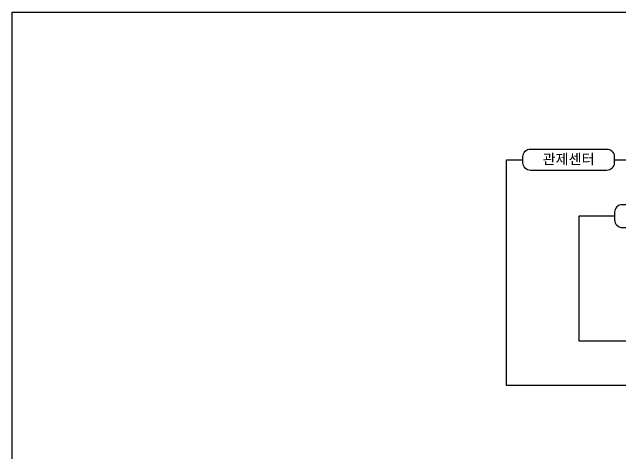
# Model space of a CAD drawing. Header units: millimetres. Extents: x 0 to 841, y 0 to 594.
# Drawn here: x 0 to 293.2, y 381.4 to 594 of the extents above; entities that cross this region are included whole.
import ezdxf

# ---------------------------------------------------------------- set-up
doc = ezdxf.new("R2010")
doc.units = ezdxf.units.MM
doc.header["$LTSCALE"] = 10
for name, color, linetype in [('LINE03', 3, 'Continuous'), ('TEXT02', 6, 'Continuous'), ('TITBOX', 7, 'Continuous')]:
    doc.layers.add(name, color=color, linetype=linetype)
doc.styles.get("Standard").update_dxf_attribs({"font": 'GulimChe.ttf'})

msp = doc.modelspace()

# ---------------------------------------------------------------- linework, layer by layer
at = {"layer": 'LINE03'}
for points in [[(249.75, 528.13), (286.41, 528.13, -0.414214), (290.08, 524.46), (290.08, 521.53, -0.414214), (286.41, 517.86), (249.75, 517.86, -0.414214), (246.08, 521.53), (246.08, 524.46, -0.414214)], [(347.08, 501.34), (293.92, 501.34, 0.414214), (290.25, 497.68), (290.25, 494.01, 0.414214), (293.92, 490.34), (347.08, 490.34, 0.414214), (350.75, 494.01), (350.75, 497.68, 0.414214)]]:
    msp.add_lwpolyline(points, format="xyb", close=True, dxfattribs=at)
for points in [[(290.08, 523), (604.28, 523), (604.28, 414.26), (238.08, 414.26), (238.08, 523), (246.08, 523)], [(290.25, 495.84), (273, 495.84), (273, 435.84), (368, 435.84), (368, 495.84), (350.75, 495.84)]]:
    msp.add_lwpolyline(points, dxfattribs=at)
at = {"layer": 'TITBOX', "color": 1, "flags": 128}
msp.add_lwpolyline([(0, 594), (841, 594), (841, 0), (0, 0)], close=True, dxfattribs=at)

# ---------------------------------------------------------------- texts
at = {"layer": 'TEXT02', "insert": (268.08, 523), "char_height": 5, "attachment_point": 5}
msp.add_mtext_dynamic_manual_height_columns('{\\fGulim|b0|i0|c129|p50;관제센터}', width=65.8964, gutter_width=30000, heights=[0], dxfattribs=at)

doc.saveas('drawing.dxf')
